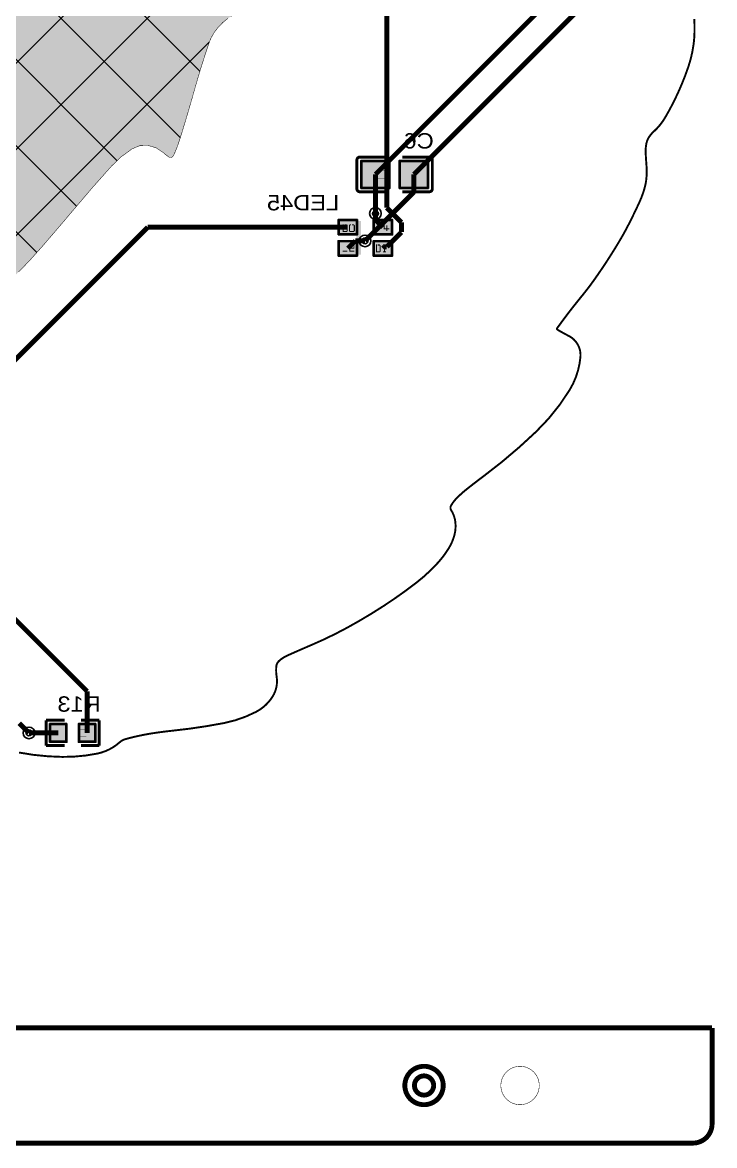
# Model space of a CAD drawing. Header units: millimetres. Extents: x -109 to -2, y -122 to 7.
# Drawn here: x -37.9 to -1.9, y -121.6 to -63.1 of the extents above; entities that cross this region are included whole.
import ezdxf
from ezdxf.enums import TextEntityAlignment as Align

# ---------------------------------------------------------------- set-up
doc = ezdxf.new("R2010")
doc.units = ezdxf.units.MM
doc.header["$MEASUREMENT"] = 0
for name, color, linetype, true_color in [('Board-Outline-Layer', 7, 'Continuous', 0xff00ff), ('Bottom-Layer', 7, 'Continuous', 0x0000ff), ('Bottom-Paste-Mask-Layer', 7, 'Continuous', 0x800000), ('Bottom-Silkscreen-Layer', 7, 'Continuous', 0x66cc33), ('Bottom-Solder-Mask-Layer', 7, 'Continuous', 0xaa00ff), ('Document-Layer', 7, 'Continuous', 0xffffff), ('Hole-Layer', 7, 'Continuous', 0x222222), ('Multi-Layer', 7, 'Continuous', 0xc0c0c0), ('Top-Layer', 7, 'Continuous', 0xff0000), ('Top-Paste-Mask-Layer', 7, 'Continuous', 0x808080), ('Top-Solder-Mask-Layer', 7, 'Continuous', 0x800080)]:
    doc.layers.add(name, color=color, linetype=linetype, true_color=true_color)
doc.styles.get("Standard").update_dxf_attribs({"font": 'arial.ttf'})

msp = doc.modelspace()

# ---------------------------------------------------------------- hatches: boundary and pattern name
at = {"layer": 'Bottom-Layer'}
for points in [[(-18.837, -70.318), (-18.837, -71.668), (-20.247, -71.668), (-20.247, -70.318)], [(-16.837, -70.318), (-16.837, -71.668), (-18.247, -71.668), (-18.247, -70.318)], [(-35.656, -99.644), (-35.656, -100.508), (-36.463, -100.508), (-36.463, -99.644)], [(-34.149, -99.644), (-34.149, -100.508), (-34.956, -100.508), (-34.956, -99.644)]]:
    msp.add_hatch(color=256, dxfattribs=at).paths.add_polyline_path(points)
at = {"layer": 'Bottom-Paste-Mask-Layer'}
for points in [[(-20.247, -70.353), (-20.247, -71.633), (-20.197, -71.683), (-19.047, -71.683), (-18.997, -71.633), (-18.992, -71.223), (-19.442, -71.223), (-19.442, -70.773), (-19.002, -70.773), (-18.997, -70.353), (-19.047, -70.303), (-20.197, -70.303)], [(-20.247, -70.353), (-20.247, -71.633), (-20.197, -71.683), (-19.047, -71.683), (-18.997, -71.633), (-18.992, -71.223), (-19.442, -71.223), (-19.442, -70.773), (-19.002, -70.773), (-18.997, -70.353), (-19.047, -70.303), (-20.197, -70.303)], [(-16.837, -71.633), (-16.837, -70.353), (-16.887, -70.303), (-18.037, -70.303), (-18.087, -70.353), (-18.092, -70.763), (-17.642, -70.763), (-17.642, -71.213), (-18.082, -71.213), (-18.087, -71.633), (-18.037, -71.683), (-16.887, -71.683)], [(-16.837, -71.633), (-16.837, -70.353), (-16.887, -70.303), (-18.037, -70.303), (-18.087, -70.353), (-18.092, -70.763), (-17.642, -70.763), (-17.642, -71.213), (-18.082, -71.213), (-18.087, -71.633), (-18.037, -71.683), (-16.887, -71.683)], [(-36.501, -99.626), (-35.701, -99.626), (-35.651, -99.676), (-35.651, -99.904), (-36.021, -99.904), (-36.021, -100.234), (-35.651, -100.234), (-35.651, -100.476), (-35.701, -100.526), (-36.501, -100.526), (-36.551, -100.476), (-36.551, -99.676)], [(-36.501, -99.626), (-35.701, -99.626), (-35.651, -99.676), (-35.651, -99.904), (-36.021, -99.904), (-36.021, -100.234), (-35.651, -100.234), (-35.651, -100.476), (-35.701, -100.526), (-36.501, -100.526), (-36.551, -100.476), (-36.551, -99.676)], [(-34.111, -100.526), (-34.911, -100.526), (-34.961, -100.476), (-34.961, -100.248), (-34.591, -100.248), (-34.591, -99.918), (-34.961, -99.918), (-34.961, -99.676), (-34.911, -99.626), (-34.111, -99.626), (-34.061, -99.676), (-34.061, -100.476)], [(-34.111, -100.526), (-34.911, -100.526), (-34.961, -100.476), (-34.961, -100.248), (-34.591, -100.248), (-34.591, -99.918), (-34.961, -99.918), (-34.961, -99.676), (-34.911, -99.626), (-34.111, -99.626), (-34.061, -99.676), (-34.061, -100.476)]]:
    msp.add_hatch(color=256, dxfattribs=at).paths.add_polyline_path(points)
at = {"layer": 'Bottom-Solder-Mask-Layer'}
for points in [[(-18.786, -70.267), (-18.786, -71.719), (-20.298, -71.719), (-20.298, -70.267)], [(-16.786, -70.267), (-16.786, -71.719), (-18.298, -71.719), (-18.298, -70.267)], [(-35.605, -99.593), (-35.605, -100.559), (-36.513, -100.559), (-36.513, -99.593)], [(-34.099, -99.593), (-34.099, -100.559), (-35.007, -100.559), (-35.007, -99.593)]]:
    msp.add_hatch(color=256, dxfattribs=at).paths.add_polyline_path(points)
at = {"layer": 'Document-Layer'}
for points in [[(-21.241, -73.595), (-21.241, -73.995), (-21.091, -73.995), (-21.041, -73.995), (-20.991, -73.945), (-20.991, -73.645), (-21.041, -73.595), (-21.141, -73.595), (-21.141, -73.645), (-21.041, -73.645), (-21.041, -73.945), (-21.191, -73.945), (-21.191, -73.595)], [(-21.241, -73.595), (-21.241, -73.995), (-21.091, -73.995), (-21.041, -73.995), (-20.991, -73.945), (-20.991, -73.645), (-21.041, -73.595), (-21.141, -73.595), (-21.141, -73.645), (-21.041, -73.645), (-21.041, -73.945), (-21.191, -73.945), (-21.191, -73.595)], [(-20.866, -73.595), (-20.916, -73.645), (-20.916, -73.945), (-20.916, -73.945), (-20.866, -73.995), (-20.666, -73.995), (-20.616, -73.945), (-20.616, -73.645), (-20.616, -73.645), (-20.666, -73.595), (-20.766, -73.595), (-20.766, -73.645), (-20.666, -73.645), (-20.666, -73.945), (-20.866, -73.945), (-20.866, -73.645), (-20.816, -73.645), (-20.816, -73.595)], [(-20.866, -73.595), (-20.916, -73.645), (-20.916, -73.945), (-20.916, -73.945), (-20.866, -73.995), (-20.666, -73.995), (-20.616, -73.945), (-20.616, -73.645), (-20.616, -73.645), (-20.666, -73.595), (-20.766, -73.595), (-20.766, -73.645), (-20.666, -73.645), (-20.666, -73.945), (-20.866, -73.945), (-20.866, -73.645), (-20.816, -73.645), (-20.816, -73.595)], [(-20.291, -73.415), (-20.291, -75.175), (-20.541, -75.175), (-20.541, -73.415)], [(-20.291, -73.415), (-20.291, -75.175), (-20.541, -75.175), (-20.541, -73.415)], [(-19.411, -73.84), (-19.411, -73.6), (-19.361, -73.6), (-19.361, -73.84)], [(-19.411, -73.84), (-19.411, -73.6), (-19.361, -73.6), (-19.361, -73.84)], [(-19.116, -73.545), (-19.116, -73.845), (-18.966, -73.845), (-18.966, -73.945), (-18.916, -73.945), (-18.916, -73.845), (-18.816, -73.845), (-18.816, -73.795), (-18.916, -73.795), (-18.916, -73.645), (-18.966, -73.645), (-18.966, -73.795), (-19.066, -73.795), (-19.066, -73.545)], [(-19.116, -73.545), (-19.116, -73.845), (-18.966, -73.845), (-18.966, -73.945), (-18.916, -73.945), (-18.916, -73.845), (-18.816, -73.845), (-18.816, -73.795), (-18.916, -73.795), (-18.916, -73.645), (-18.966, -73.645), (-18.966, -73.795), (-19.066, -73.795), (-19.066, -73.545)], [(-19.506, -73.695), (-19.266, -73.695), (-19.266, -73.745), (-19.506, -73.745)], [(-19.506, -73.695), (-19.266, -73.695), (-19.266, -73.745), (-19.506, -73.745)], [(-20.886, -74.675), (-20.646, -74.675), (-20.646, -74.855), (-20.856, -74.855), (-20.856, -74.965), (-20.646, -74.965), (-20.646, -75.015), (-20.886, -75.015), (-20.896, -75.015), (-20.896, -75.005), (-20.896, -74.815), (-20.676, -74.815), (-20.676, -74.715), (-20.896, -74.715), (-20.896, -74.675)], [(-20.886, -74.675), (-20.646, -74.675), (-20.646, -74.855), (-20.856, -74.855), (-20.856, -74.965), (-20.646, -74.965), (-20.646, -75.015), (-20.886, -75.015), (-20.896, -75.015), (-20.896, -75.005), (-20.896, -74.815), (-20.676, -74.815), (-20.676, -74.715), (-20.896, -74.715), (-20.896, -74.675)], [(-19.516, -74.645), (-19.516, -75.045), (-19.366, -75.045), (-19.316, -75.045), (-19.266, -74.995), (-19.266, -74.695), (-19.316, -74.645), (-19.416, -74.645), (-19.416, -74.695), (-19.316, -74.695), (-19.316, -74.995), (-19.466, -74.995), (-19.466, -74.645)], [(-19.516, -74.645), (-19.516, -75.045), (-19.366, -75.045), (-19.316, -75.045), (-19.266, -74.995), (-19.266, -74.695), (-19.316, -74.645), (-19.416, -74.645), (-19.416, -74.695), (-19.316, -74.695), (-19.316, -74.995), (-19.466, -74.995), (-19.466, -74.645)], [(-19.141, -75.045), (-19.141, -74.995), (-19.091, -74.995), (-19.091, -74.695), (-19.141, -74.695), (-19.141, -74.645), (-18.991, -74.645), (-18.991, -74.695), (-19.041, -74.695), (-19.041, -74.995), (-18.991, -74.995), (-18.991, -75.045)], [(-19.141, -75.045), (-19.141, -74.995), (-19.091, -74.995), (-19.091, -74.695), (-19.141, -74.695), (-19.141, -74.645), (-18.991, -74.645), (-18.991, -74.695), (-19.041, -74.695), (-19.041, -74.995), (-18.991, -74.995), (-18.991, -75.045)], [(-21.246, -74.96), (-21.006, -74.96), (-21.006, -75.01), (-21.246, -75.01)], [(-21.246, -74.96), (-21.006, -74.96), (-21.006, -75.01), (-21.246, -75.01)]]:
    msp.add_hatch(color=256, dxfattribs=at).paths.add_polyline_path(points)
at = {"layer": 'Multi-Layer'}
msp.add_hatch(color=256, dxfattribs=at).paths.add_polyline_path([(-50.281, -22.638), (-50.251, -22.751), (-50.222, -22.865), (-50.183, -23.034), (-50.145, -23.204), (-50.103, -23.394), (-50.063, -23.584), (-50.026, -23.767), (-49.99, -23.951), (-49.868, -24.441), (-49.693, -24.916), (-49.446, -25.437), (-49.161, -25.939), (-48.823, -26.447), (-48.45, -26.93), (-48.048, -27.381), (-47.614, -27.802), (-46.784, -28.458), (-45.875, -29.001), (-44.898, -29.423), (-43.875, -29.716), (-42.839, -29.871), (-41.792, -29.888), (-40.789, -29.766), (-39.813, -29.499), (-39.509, -29.386), (-39.209, -29.265), (-38.891, -29.127), (-38.577, -28.981), (-38.291, -28.84), (-38.009, -28.692), (-37.809, -28.576), (-37.617, -28.448), (-37.33, -28.266), (-37.025, -28.116), (-36.797, -28.058), (-36.563, -28.072), (-36.266, -28.163), (-35.987, -28.299), (-35.353, -28.684), (-34.724, -29.078), (-34.357, -29.319), (-33.994, -29.566), (-33.816, -29.707), (-33.655, -29.868), (-33.586, -29.977), (-33.553, -30.103), (-33.564, -30.221), (-33.621, -30.326), (-33.799, -30.658), (-33.833, -31.033), (-33.733, -31.495), (-33.54, -31.926), (-33.128, -32.559), (-32.653, -33.145), (-31.809, -34.058), (-30.942, -34.949), (-30.223, -35.676), (-29.509, -36.409), (-29.169, -36.782), (-28.851, -37.174), (-28.694, -37.409), (-28.569, -37.663), (-28.542, -37.839), (-28.598, -38.008), (-28.653, -38.101), (-28.702, -38.198), (-28.749, -38.302), (-28.79, -38.409), (-28.823, -38.508), (-28.852, -38.608), (-28.866, -38.684), (-28.87, -38.76), (-28.831, -39.111), (-28.714, -39.445), (-28.346, -40.186), (-27.962, -40.918), (-27.506, -41.731), (-27.025, -42.531), (-26.542, -43.278), (-26.032, -44.008), (-24.633, -45.941), (-25.285, -46.592), (-25.471, -46.794), (-25.642, -47.009), (-25.744, -47.179), (-25.81, -47.366), (-25.85, -47.594), (-25.858, -47.825), (-25.835, -48.243), (-25.801, -48.66), (-25.756, -49.013), (-25.689, -49.363), (-25.571, -49.856), (-25.442, -50.345), (-25.288, -50.881), (-25.122, -51.412), (-24.952, -51.913), (-24.768, -52.41), (-24.596, -52.86), (-24.424, -53.31), (-24.279, -53.696), (-24.134, -54.082), (-24.008, -54.422), (-23.881, -54.763), (-23.881, -54.763), (-23.873, -54.793), (-23.87, -54.824), (-23.895, -54.849), (-23.954, -54.847), (-24.013, -54.843), (-24.092, -54.834), (-24.17, -54.82), (-24.264, -54.8), (-24.356, -54.777), (-24.482, -54.758), (-24.608, -54.767), (-24.753, -54.803), (-24.891, -54.857), (-25.05, -54.943), (-25.198, -55.045), (-25.363, -55.18), (-25.518, -55.326), (-25.73, -55.56), (-25.917, -55.815), (-26.028, -56.032), (-26.091, -56.268), (-26.126, -56.613), (-26.129, -56.959), (-26.09, -57.88), (-26.044, -58.8), (-26.044, -58.8), (-26.012, -59.351), (-25.975, -59.903), (-25.936, -60.402), (-25.89, -60.901), (-25.848, -61.318), (-25.802, -61.734), (-25.775, -61.882), (-25.731, -62.024), (-25.699, -62.127), (-25.681, -62.232), (-25.69, -62.302), (-25.727, -62.361), (-25.793, -62.41), (-25.871, -62.434), (-26.013, -62.45), (-26.156, -62.456), (-26.42, -62.484), (-26.674, -62.562), (-26.957, -62.698), (-27.222, -62.867), (-27.481, -63.076), (-27.715, -63.313), (-27.911, -63.565), (-28.073, -63.839), (-28.147, -63.997), (-28.21, -64.16), (-28.329, -64.514), (-28.446, -64.869), (-28.581, -65.293), (-28.711, -65.718), (-28.845, -66.172), (-28.975, -66.627), (-29.106, -67.088), (-29.239, -67.548), (-29.37, -67.992), (-29.503, -68.435), (-29.503, -68.435), (-29.618, -68.812), (-29.736, -69.188), (-29.736, -69.188), (-29.802, -69.387), (-29.874, -69.585), (-29.956, -69.79), (-30.044, -69.993), (-30.092, -70.061), (-30.162, -70.105), (-30.236, -70.114), (-30.306, -70.086), (-30.448, -69.976), (-30.584, -69.859), (-30.959, -69.61), (-31.39, -69.483), (-31.816, -69.499), (-32.211, -69.66), (-32.78, -70.076), (-33.288, -70.565), (-33.288, -70.565), (-34.257, -71.657), (-35.205, -72.768), (-35.205, -72.768), (-36.058, -73.777), (-36.92, -74.777), (-36.92, -74.777), (-37.512, -75.438), (-38.125, -76.08), (-38.521, -76.467), (-38.933, -76.839), (-39.054, -76.856), (-39.121, -76.753), (-39.131, -76.681), (-39.16, -76.615), (-39.225, -76.521), (-39.296, -76.433), (-39.39, -76.334), (-39.49, -76.242), (-39.602, -76.152), (-39.719, -76.07), (-40.028, -75.914), (-40.363, -75.832), (-40.713, -75.824), (-41.056, -75.892), (-41.494, -76.064), (-41.904, -76.293), (-42.493, -76.696), (-43.065, -77.123), (-44.377, -78.047), (-45.772, -78.84), (-47.28, -79.522), (-48.842, -80.069), (-50.472, -80.484), (-52.132, -80.757), (-53.812, -80.886), (-55.496, -80.87), (-56.73, -80.774), (-57.959, -80.617), (-57.959, -80.617), (-59.089, -80.408), (-60.204, -80.13), (-61.34, -79.772), (-62.453, -79.348), (-63.705, -78.799), (-64.935, -78.201), (-65.513, -77.911), (-66.095, -77.627), (-66.619, -77.38), (-67.148, -77.142), (-67.591, -76.949), (-68.037, -76.761), (-68.185, -76.716), (-68.339, -76.701), (-68.451, -76.709), (-68.56, -76.735), (-68.706, -76.785), (-68.849, -76.844), (-69.003, -76.919), (-69.152, -77.002), (-69.291, -77.092), (-69.424, -77.189), (-70.045, -77.678), (-70.895, -76.783), (-71.598, -76.086), (-72.34, -75.432), (-72.926, -75.014), (-73.566, -74.688), (-74.068, -74.544), (-74.59, -74.521), (-75.041, -74.631), (-75.433, -74.882), (-75.58, -75.008), (-75.733, -75.125), (-75.816, -75.163), (-75.908, -75.163), (-76, -75.128), (-76.076, -75.065), (-76.229, -74.882), (-76.376, -74.694), (-76.516, -74.502), (-76.649, -74.304), (-76.936, -73.858), (-77.22, -73.412), (-77.22, -73.412), (-77.555, -72.879), (-77.888, -72.344), (-77.888, -72.344), (-78.241, -71.771), (-78.592, -71.197), (-78.592, -71.197), (-79.264, -70.109), (-79.954, -69.034), (-80.371, -68.45), (-80.834, -67.904), (-81.163, -67.602), (-81.538, -67.361), (-81.872, -67.251), (-82.223, -67.258), (-82.403, -67.28), (-82.585, -67.277), (-82.702, -67.242), (-82.794, -67.163), (-82.882, -67.022), (-82.939, -66.865), (-83.03, -66.484), (-83.113, -66.102), (-83.18, -65.747), (-83.235, -65.39), (-83.235, -65.39), (-83.318, -64.773), (-83.396, -64.155), (-83.481, -63.439), (-83.561, -62.722), (-83.637, -61.994), (-83.708, -61.265), (-83.708, -61.265), (-83.833, -60.055), (-83.982, -58.847), (-84.105, -58.207), (-84.298, -57.584), (-84.483, -57.234), (-84.751, -56.941), (-85.059, -56.763), (-85.409, -56.701), (-85.566, -56.681), (-85.712, -56.624), (-85.795, -56.542), (-85.821, -56.428), (-85.796, -56.192), (-85.749, -55.958), (-85.749, -55.958), (-85.497, -54.947), (-85.242, -53.937), (-85.242, -53.937), (-85.112, -53.407), (-84.99, -52.875), (-84.867, -52.305), (-84.751, -51.734), (-84.751, -51.734), (-84.651, -51.207), (-84.557, -50.68), (-84.499, -50.3), (-84.453, -49.918), (-84.412, -49.588), (-84.36, -49.26), (-84.302, -48.981), (-84.228, -48.707), (-84.156, -48.493), (-84.07, -48.285), (-83.995, -48.161), (-83.894, -48.057), (-83.894, -48.057), (-83.791, -47.974), (-83.689, -47.891), (-83.689, -47.891), (-83.538, -47.768), (-83.386, -47.645), (-83.386, -47.645), (-83.218, -47.508), (-83.049, -47.371), (-83.049, -47.371), (-82.887, -47.238), (-82.725, -47.106), (-82.725, -47.106), (-82.54, -46.94), (-82.372, -46.758), (-82.149, -46.484), (-81.936, -46.203), (-81.711, -45.884), (-81.497, -45.559), (-81.303, -45.24), (-81.122, -44.915), (-80.771, -44.167), (-80.497, -43.387), (-80.301, -42.574), (-80.186, -41.746), (-80.154, -40.925), (-80.203, -40.105), (-80.335, -39.33), (-80.554, -38.576), (-80.996, -37.326), (-79.317, -35.742), (-78.272, -34.692), (-77.294, -33.579), (-76.71, -32.728), (-76.284, -31.788), (-76.188, -31.355), (-76.196, -30.91), (-76.307, -30.48), (-76.512, -30.118), (-76.811, -29.827), (-77.179, -29.631), (-77.236, -29.59), (-77.263, -29.526), (-77.261, -29.436), (-77.235, -29.351), (-77.161, -29.215), (-77.072, -29.09), (-76.919, -28.908), (-76.76, -28.732), (-76.593, -28.561), (-76.418, -28.398), (-76.287, -28.293), (-76.144, -28.205), (-76.041, -28.162), (-75.93, -28.141), (-75.845, -28.153), (-75.772, -28.199), (-75.527, -28.374), (-75.238, -28.458), (-74.937, -28.443), (-74.196, -28.235), (-73.483, -27.944), (-72.53, -27.439), (-71.623, -26.855), (-70.527, -26.046), (-69.468, -25.192), (-69.468, -25.192), (-69.068, -24.857), (-68.666, -24.524), (-68.666, -24.524), (-68.32, -24.242), (-67.972, -23.962), (-67.972, -23.962), (-67.667, -23.721), (-67.362, -23.48), (-67.362, -23.48), (-67.323, -23.458), (-67.278, -23.451), (-67.247, -23.459), (-67.226, -23.483), (-67.195, -23.547), (-67.168, -23.614), (-67.139, -23.703), (-67.115, -23.794), (-67.093, -23.9), (-67.075, -24.007), (-66.915, -24.43), (-66.588, -24.744), (-66.078, -24.975), (-65.528, -25.077), (-64.746, -25.067), (-63.976, -24.939), (-63.036, -24.668), (-62.121, -24.323), (-61.709, -24.153), (-61.295, -23.989), (-61.114, -23.932), (-60.927, -23.9), (-60.81, -23.909), (-60.704, -23.958), (-60.603, -24.048), (-60.527, -24.16), (-60.382, -24.398), (-60.208, -24.615), (-60.018, -24.794), (-59.804, -24.942), (-59.563, -25.057), (-59.309, -25.135), (-59.018, -25.184), (-58.724, -25.201), (-58.206, -25.169), (-57.696, -25.075), (-56.946, -24.873), (-56.203, -24.643), (-55.344, -24.341), (-54.497, -24.008), (-54.497, -24.008), (-53.615, -23.627), (-52.746, -23.219), (-52.746, -23.219), (-51.951, -22.834), (-51.156, -22.452), (-50.926, -22.357), (-50.687, -22.287), (-50.558, -22.29), (-50.447, -22.356), (-50.346, -22.486)])
h = msp.add_hatch(dxfattribs=at)
h.set_pattern_fill('ANSI37', color=256, style=0)
h.set_pattern_definition([(45, (0, 0), (-2.24506, 2.24506), []), (135, (0, 0), (-2.24506, -2.24506), [])])
h.paths.add_polyline_path([(-50.281, -22.638), (-50.251, -22.751), (-50.222, -22.865), (-50.183, -23.034), (-50.145, -23.204), (-50.103, -23.394), (-50.063, -23.584), (-50.026, -23.767), (-49.99, -23.951), (-49.868, -24.441), (-49.693, -24.916), (-49.446, -25.437), (-49.161, -25.939), (-48.823, -26.447), (-48.45, -26.93), (-48.048, -27.381), (-47.614, -27.802), (-46.784, -28.458), (-45.875, -29.001), (-44.898, -29.423), (-43.875, -29.716), (-42.839, -29.871), (-41.792, -29.888), (-40.789, -29.766), (-39.813, -29.499), (-39.509, -29.386), (-39.209, -29.265), (-38.891, -29.127), (-38.577, -28.981), (-38.291, -28.84), (-38.009, -28.692), (-37.809, -28.576), (-37.617, -28.448), (-37.33, -28.266), (-37.025, -28.116), (-36.797, -28.058), (-36.563, -28.072), (-36.266, -28.163), (-35.987, -28.299), (-35.353, -28.684), (-34.724, -29.078), (-34.357, -29.319), (-33.994, -29.566), (-33.816, -29.707), (-33.655, -29.868), (-33.586, -29.977), (-33.553, -30.103), (-33.564, -30.221), (-33.621, -30.326), (-33.799, -30.658), (-33.833, -31.033), (-33.733, -31.495), (-33.54, -31.926), (-33.128, -32.559), (-32.653, -33.145), (-31.809, -34.058), (-30.942, -34.949), (-30.223, -35.676), (-29.509, -36.409), (-29.169, -36.782), (-28.851, -37.174), (-28.694, -37.409), (-28.569, -37.663), (-28.542, -37.839), (-28.598, -38.008), (-28.653, -38.101), (-28.702, -38.198), (-28.749, -38.302), (-28.79, -38.409), (-28.823, -38.508), (-28.852, -38.608), (-28.866, -38.684), (-28.87, -38.76), (-28.831, -39.111), (-28.714, -39.445), (-28.346, -40.186), (-27.962, -40.918), (-27.506, -41.731), (-27.025, -42.531), (-26.542, -43.278), (-26.032, -44.008), (-24.633, -45.941), (-25.285, -46.592), (-25.471, -46.794), (-25.642, -47.009), (-25.744, -47.179), (-25.81, -47.366), (-25.85, -47.594), (-25.858, -47.825), (-25.835, -48.243), (-25.801, -48.66), (-25.756, -49.013), (-25.689, -49.363), (-25.571, -49.856), (-25.442, -50.345), (-25.288, -50.881), (-25.122, -51.412), (-24.952, -51.913), (-24.768, -52.41), (-24.596, -52.86), (-24.424, -53.31), (-24.279, -53.696), (-24.134, -54.082), (-24.008, -54.422), (-23.881, -54.763), (-23.881, -54.763), (-23.873, -54.793), (-23.87, -54.824), (-23.895, -54.849), (-23.954, -54.847), (-24.013, -54.843), (-24.092, -54.834), (-24.17, -54.82), (-24.264, -54.8), (-24.356, -54.777), (-24.482, -54.758), (-24.608, -54.767), (-24.753, -54.803), (-24.891, -54.857), (-25.05, -54.943), (-25.198, -55.045), (-25.363, -55.18), (-25.518, -55.326), (-25.73, -55.56), (-25.917, -55.815), (-26.028, -56.032), (-26.091, -56.268), (-26.126, -56.613), (-26.129, -56.959), (-26.09, -57.88), (-26.044, -58.8), (-26.044, -58.8), (-26.012, -59.351), (-25.975, -59.903), (-25.936, -60.402), (-25.89, -60.901), (-25.848, -61.318), (-25.802, -61.734), (-25.775, -61.882), (-25.731, -62.024), (-25.699, -62.127), (-25.681, -62.232), (-25.69, -62.302), (-25.727, -62.361), (-25.793, -62.41), (-25.871, -62.434), (-26.013, -62.45), (-26.156, -62.456), (-26.42, -62.484), (-26.674, -62.562), (-26.957, -62.698), (-27.222, -62.867), (-27.481, -63.076), (-27.715, -63.313), (-27.911, -63.565), (-28.073, -63.839), (-28.147, -63.997), (-28.21, -64.16), (-28.329, -64.514), (-28.446, -64.869), (-28.581, -65.293), (-28.711, -65.718), (-28.845, -66.172), (-28.975, -66.627), (-29.106, -67.088), (-29.239, -67.548), (-29.37, -67.992), (-29.503, -68.435), (-29.503, -68.435), (-29.618, -68.812), (-29.736, -69.188), (-29.736, -69.188), (-29.802, -69.387), (-29.874, -69.585), (-29.956, -69.79), (-30.044, -69.993), (-30.092, -70.061), (-30.162, -70.105), (-30.236, -70.114), (-30.306, -70.086), (-30.448, -69.976), (-30.584, -69.859), (-30.959, -69.61), (-31.39, -69.483), (-31.816, -69.499), (-32.211, -69.66), (-32.78, -70.076), (-33.288, -70.565), (-33.288, -70.565), (-34.257, -71.657), (-35.205, -72.768), (-35.205, -72.768), (-36.058, -73.777), (-36.92, -74.777), (-36.92, -74.777), (-37.512, -75.438), (-38.125, -76.08), (-38.521, -76.467), (-38.933, -76.839), (-39.054, -76.856), (-39.121, -76.753), (-39.131, -76.681), (-39.16, -76.615), (-39.225, -76.521), (-39.296, -76.433), (-39.39, -76.334), (-39.49, -76.242), (-39.602, -76.152), (-39.719, -76.07), (-40.028, -75.914), (-40.363, -75.832), (-40.713, -75.824), (-41.056, -75.892), (-41.494, -76.064), (-41.904, -76.293), (-42.493, -76.696), (-43.065, -77.123), (-44.377, -78.047), (-45.772, -78.84), (-47.28, -79.522), (-48.842, -80.069), (-50.472, -80.484), (-52.132, -80.757), (-53.812, -80.886), (-55.496, -80.87), (-56.73, -80.774), (-57.959, -80.617), (-57.959, -80.617), (-59.089, -80.408), (-60.204, -80.13), (-61.34, -79.772), (-62.453, -79.348), (-63.705, -78.799), (-64.935, -78.201), (-65.513, -77.911), (-66.095, -77.627), (-66.619, -77.38), (-67.148, -77.142), (-67.591, -76.949), (-68.037, -76.761), (-68.185, -76.716), (-68.339, -76.701), (-68.451, -76.709), (-68.56, -76.735), (-68.706, -76.785), (-68.849, -76.844), (-69.003, -76.919), (-69.152, -77.002), (-69.291, -77.092), (-69.424, -77.189), (-70.045, -77.678), (-70.895, -76.783), (-71.598, -76.086), (-72.34, -75.432), (-72.926, -75.014), (-73.566, -74.688), (-74.068, -74.544), (-74.59, -74.521), (-75.041, -74.631), (-75.433, -74.882), (-75.58, -75.008), (-75.733, -75.125), (-75.816, -75.163), (-75.908, -75.163), (-76, -75.128), (-76.076, -75.065), (-76.229, -74.882), (-76.376, -74.694), (-76.516, -74.502), (-76.649, -74.304), (-76.936, -73.858), (-77.22, -73.412), (-77.22, -73.412), (-77.555, -72.879), (-77.888, -72.344), (-77.888, -72.344), (-78.241, -71.771), (-78.592, -71.197), (-78.592, -71.197), (-79.264, -70.109), (-79.954, -69.034), (-80.371, -68.45), (-80.834, -67.904), (-81.163, -67.602), (-81.538, -67.361), (-81.872, -67.251), (-82.223, -67.258), (-82.403, -67.28), (-82.585, -67.277), (-82.702, -67.242), (-82.794, -67.163), (-82.882, -67.022), (-82.939, -66.865), (-83.03, -66.484), (-83.113, -66.102), (-83.18, -65.747), (-83.235, -65.39), (-83.235, -65.39), (-83.318, -64.773), (-83.396, -64.155), (-83.481, -63.439), (-83.561, -62.722), (-83.637, -61.994), (-83.708, -61.265), (-83.708, -61.265), (-83.833, -60.055), (-83.982, -58.847), (-84.105, -58.207), (-84.298, -57.584), (-84.483, -57.234), (-84.751, -56.941), (-85.059, -56.763), (-85.409, -56.701), (-85.566, -56.681), (-85.712, -56.624), (-85.795, -56.542), (-85.821, -56.428), (-85.796, -56.192), (-85.749, -55.958), (-85.749, -55.958), (-85.497, -54.947), (-85.242, -53.937), (-85.242, -53.937), (-85.112, -53.407), (-84.99, -52.875), (-84.867, -52.305), (-84.751, -51.734), (-84.751, -51.734), (-84.651, -51.207), (-84.557, -50.68), (-84.499, -50.3), (-84.453, -49.918), (-84.412, -49.588), (-84.36, -49.26), (-84.302, -48.981), (-84.228, -48.707), (-84.156, -48.493), (-84.07, -48.285), (-83.995, -48.161), (-83.894, -48.057), (-83.894, -48.057), (-83.791, -47.974), (-83.689, -47.891), (-83.689, -47.891), (-83.538, -47.768), (-83.386, -47.645), (-83.386, -47.645), (-83.218, -47.508), (-83.049, -47.371), (-83.049, -47.371), (-82.887, -47.238), (-82.725, -47.106), (-82.725, -47.106), (-82.54, -46.94), (-82.372, -46.758), (-82.149, -46.484), (-81.936, -46.203), (-81.711, -45.884), (-81.497, -45.559), (-81.303, -45.24), (-81.122, -44.915), (-80.771, -44.167), (-80.497, -43.387), (-80.301, -42.574), (-80.186, -41.746), (-80.154, -40.925), (-80.203, -40.105), (-80.335, -39.33), (-80.554, -38.576), (-80.996, -37.326), (-79.317, -35.742), (-78.272, -34.692), (-77.294, -33.579), (-76.71, -32.728), (-76.284, -31.788), (-76.188, -31.355), (-76.196, -30.91), (-76.307, -30.48), (-76.512, -30.118), (-76.811, -29.827), (-77.179, -29.631), (-77.236, -29.59), (-77.263, -29.526), (-77.261, -29.436), (-77.235, -29.351), (-77.161, -29.215), (-77.072, -29.09), (-76.919, -28.908), (-76.76, -28.732), (-76.593, -28.561), (-76.418, -28.398), (-76.287, -28.293), (-76.144, -28.205), (-76.041, -28.162), (-75.93, -28.141), (-75.845, -28.153), (-75.772, -28.199), (-75.527, -28.374), (-75.238, -28.458), (-74.937, -28.443), (-74.196, -28.235), (-73.483, -27.944), (-72.53, -27.439), (-71.623, -26.855), (-70.527, -26.046), (-69.468, -25.192), (-69.468, -25.192), (-69.068, -24.857), (-68.666, -24.524), (-68.666, -24.524), (-68.32, -24.242), (-67.972, -23.962), (-67.972, -23.962), (-67.667, -23.721), (-67.362, -23.48), (-67.362, -23.48), (-67.323, -23.458), (-67.278, -23.451), (-67.247, -23.459), (-67.226, -23.483), (-67.195, -23.547), (-67.168, -23.614), (-67.139, -23.703), (-67.115, -23.794), (-67.093, -23.9), (-67.075, -24.007), (-66.915, -24.43), (-66.588, -24.744), (-66.078, -24.975), (-65.528, -25.077), (-64.746, -25.067), (-63.976, -24.939), (-63.036, -24.668), (-62.121, -24.323), (-61.709, -24.153), (-61.295, -23.989), (-61.114, -23.932), (-60.927, -23.9), (-60.81, -23.909), (-60.704, -23.958), (-60.603, -24.048), (-60.527, -24.16), (-60.382, -24.398), (-60.208, -24.615), (-60.018, -24.794), (-59.804, -24.942), (-59.563, -25.057), (-59.309, -25.135), (-59.018, -25.184), (-58.724, -25.201), (-58.206, -25.169), (-57.696, -25.075), (-56.946, -24.873), (-56.203, -24.643), (-55.344, -24.341), (-54.497, -24.008), (-54.497, -24.008), (-53.615, -23.627), (-52.746, -23.219), (-52.746, -23.219), (-51.951, -22.834), (-51.156, -22.452), (-50.926, -22.357), (-50.687, -22.287), (-50.558, -22.29), (-50.447, -22.356), (-50.346, -22.486)])
at = {"layer": 'Top-Layer'}
for points in [[(-21.431, -74.095), (-21.431, -73.395), (-20.531, -73.395), (-20.531, -74.095)], [(-19.601, -74.095), (-19.601, -73.395), (-18.701, -73.395), (-18.701, -74.095)], [(-21.431, -75.195), (-21.431, -74.495), (-20.531, -74.495), (-20.531, -75.195)], [(-19.601, -75.195), (-19.601, -74.495), (-18.701, -74.495), (-18.701, -75.195)]]:
    msp.add_hatch(color=256, dxfattribs=at).paths.add_polyline_path(points)
at = {"layer": 'Top-Paste-Mask-Layer'}
for points in [[(-21.431, -74.095), (-21.431, -73.395), (-20.531, -73.395), (-20.531, -74.095)], [(-19.601, -74.095), (-19.601, -73.395), (-18.701, -73.395), (-18.701, -74.095)], [(-21.431, -75.195), (-21.431, -74.495), (-20.531, -74.495), (-20.531, -75.195)], [(-19.601, -75.195), (-19.601, -74.495), (-18.701, -74.495), (-18.701, -75.195)]]:
    msp.add_hatch(color=256, dxfattribs=at).paths.add_polyline_path(points)
at = {"layer": 'Top-Solder-Mask-Layer'}
for points in [[(-21.482, -74.146), (-21.482, -73.344), (-20.48, -73.344), (-20.48, -74.146)], [(-19.652, -74.146), (-19.652, -73.344), (-18.65, -73.344), (-18.65, -74.146)], [(-21.482, -75.246), (-21.482, -74.444), (-20.48, -74.444), (-20.48, -75.246)], [(-19.652, -75.246), (-19.652, -74.444), (-18.65, -74.444), (-18.65, -75.246)]]:
    msp.add_hatch(color=256, dxfattribs=at).paths.add_polyline_path(points)

# ---------------------------------------------------------------- linework, layer by layer
at = {"const_width": 0.254}
msp.add_lwpolyline([(-17.51, -118.437, 1), (-16.51, -118.437), (-16.51, -118.437, 1), (-17.51, -118.437)], format="xyb", dxfattribs=at)
msp.add_lwpolyline([(-17.51, -118.437, 1), (-16.51, -118.437), (-16.51, -118.437, 1), (-17.51, -118.437)], format="xyb", dxfattribs=at)
msp.add_lwpolyline([(-17.51, -118.437, 1), (-16.51, -118.437), (-16.51, -118.437, 1), (-17.51, -118.437)], format="xyb", dxfattribs=at)
msp.add_lwpolyline([(-17.51, -118.437, 1), (-16.51, -118.437), (-16.51, -118.437, 1), (-17.51, -118.437)], format="xyb", dxfattribs=at)
msp.add_lwpolyline([(-17.51, -118.437, 1), (-16.51, -118.437), (-16.51, -118.437, 1), (-17.51, -118.437)], format="xyb", dxfattribs=at)
msp.add_lwpolyline([(-17.51, -118.437, 1), (-16.51, -118.437), (-16.51, -118.437, 1), (-17.51, -118.437)], format="xyb", dxfattribs=at)
msp.add_lwpolyline([(-17.51, -118.437, 1), (-16.51, -118.437), (-16.51, -118.437, 1), (-17.51, -118.437)], format="xyb", dxfattribs=at)
msp.add_lwpolyline([(-17.51, -118.437, 1), (-16.51, -118.437), (-16.51, -118.437, 1), (-17.51, -118.437)], format="xyb", dxfattribs=at)
at = {"layer": 'Board-Outline-Layer'}
for points, const_width in [([(-38.098, -101.099, 0.044), (-35.844, -101.326, 0.053), (-34.03, -101.154, 0.134), (-32.854, -100.56, -0.115), (-32.572, -100.404, -0.015), (-31.904, -100.237, -0.016), (-31.064, -100.083, -0.011), (-30.104, -99.961, 0.022), (-27.433, -99.565), (-27.433, -99.565, 0.072), (-25.761, -98.982, 0.134), (-24.894, -98.181, 0.181), (-24.686, -97.144, -0.061), (-24.706, -96.63, -0.19), (-24.555, -96.324, -0.079), (-24.145, -96.055, -0.005), (-22.875, -95.499, 0.024), (-21.026, -94.605), (-21.026, -94.605, 0.019), (-19.12, -93.468, 0.02), (-17.431, -92.271, 0.045), (-16.285, -91.212, 0.046), (-15.725, -90.465, 0.077), (-15.421, -89.745, 0.094), (-15.382, -89.077, 0.109), (-15.598, -88.478, -0.277), (-15.604, -88.238, -0.061), (-15.347, -87.892, -0.034), (-14.825, -87.414, -0.008), (-13.907, -86.706), (-13.907, -86.706, 0.031), (-11.174, -84.39, 0.065), (-9.426, -82.212, 0.116), (-8.866, -80.494, 0.303), (-9.464, -79.409, -0.004), (-9.674, -79.299, -0.005), (-9.863, -79.194, -0.003), (-10.02, -79.105, -0.043), (-10.076, -79.065, -0.394), (-10.084, -79.006, -0.002), (-9.723, -78.515, -0.007), (-9.29, -77.947, -0.004), (-8.761, -77.287, 0.017), (-8.152, -76.487, 0.01), (-7.475, -75.491, 0.01), (-6.836, -74.466), (-6.836, -74.466, 0.017), (-6.345, -73.576), (-6.345, -73.576, 0.01), (-5.798, -72.447, 0.038), (-5.53, -71.723, 0.055), (-5.424, -71.105, 0.038), (-5.436, -70.394, -0.019), (-5.47, -69.77, -0.062), (-5.426, -69.359, -0.086), (-5.295, -69.049, -0.066), (-5.056, -68.768, 0.077), (-4.45, -68.024, 0.025), (-3.793, -66.761, 0.026), (-3.246, -65.385, 0.049), (-2.975, -64.228, 0.028), (-2.928, -63.618, 0.017), (-2.937, -62.899, 0.017)], 0.1), ([(-3.01, -121.437, 0.414), (-2.01, -120.437)], 0.254)]:
    msp.add_lwpolyline(points, format="xyb", dxfattribs=dict(at, const_width=const_width))
at = {"layer": 'Board-Outline-Layer', "const_width": 0.254}
for points in [[(-2.01, -115.437), (-51.952, -115.437)], [(-2.01, -115.437), (-2.01, -120.437)], [(-3.01, -121.437), (-55.372, -121.437)]]:
    msp.add_lwpolyline(points, dxfattribs=at)
at = {"layer": 'Bottom-Layer', "const_width": 0.254}
for points in [[(-9.21, -60.661), (-19.542, -70.993)], [(-8.128, -61.579), (-17.542, -70.993)], [(-19.542, -70.993), (-19.542, -73.025)], [(-17.542, -70.993), (-17.542, -71.914)], [(-17.542, -71.914), (-20.082, -74.454)], [(-34.553, -97.909), (-51.054, -81.407)], [(-34.553, -100.076), (-34.553, -97.909)], [(-36.059, -100.076), (-37.583, -100.076)]]:
    msp.add_lwpolyline(points, dxfattribs=at)
at = {"layer": 'Bottom-Layer'}
for points in [[(-18.837, -70.318), (-18.837, -71.668), (-20.247, -71.668), (-20.247, -70.318)], [(-16.837, -70.318), (-16.837, -71.668), (-18.247, -71.668), (-18.247, -70.318)], [(-35.656, -99.644), (-35.656, -100.508), (-36.463, -100.508), (-36.463, -99.644)], [(-34.149, -99.644), (-34.149, -100.508), (-34.956, -100.508), (-34.956, -99.644)]]:
    msp.add_lwpolyline(points, close=True, dxfattribs=at)
at = {"layer": 'Bottom-Layer', "const_width": 0.254}
msp.add_lwpolyline([(-17.51, -118.437, 1), (-16.51, -118.437), (-16.51, -118.437, 1), (-17.51, -118.437)], format="xyb", dxfattribs=at)
at = {"layer": 'Bottom-Paste-Mask-Layer', "const_width": 0.00508}
for points in [[(-20.247, -70.353), (-20.247, -71.633), (-20.197, -71.683), (-19.047, -71.683), (-18.997, -71.633), (-18.992, -71.223), (-19.442, -71.223), (-19.442, -70.773), (-19.002, -70.773), (-18.997, -70.353), (-19.047, -70.303), (-20.197, -70.303)], [(-20.247, -70.353), (-20.247, -71.633), (-20.197, -71.683), (-19.047, -71.683), (-18.997, -71.633), (-18.992, -71.223), (-19.442, -71.223), (-19.442, -70.773), (-19.002, -70.773), (-18.997, -70.353), (-19.047, -70.303), (-20.197, -70.303)], [(-16.837, -71.633), (-16.837, -70.353), (-16.887, -70.303), (-18.037, -70.303), (-18.087, -70.353), (-18.092, -70.763), (-17.642, -70.763), (-17.642, -71.213), (-18.082, -71.213), (-18.087, -71.633), (-18.037, -71.683), (-16.887, -71.683)], [(-16.837, -71.633), (-16.837, -70.353), (-16.887, -70.303), (-18.037, -70.303), (-18.087, -70.353), (-18.092, -70.763), (-17.642, -70.763), (-17.642, -71.213), (-18.082, -71.213), (-18.087, -71.633), (-18.037, -71.683), (-16.887, -71.683)], [(-36.501, -99.626), (-35.701, -99.626), (-35.651, -99.676), (-35.651, -99.904), (-36.021, -99.904), (-36.021, -100.234), (-35.651, -100.234), (-35.651, -100.476), (-35.701, -100.526), (-36.501, -100.526), (-36.551, -100.476), (-36.551, -99.676)], [(-36.501, -99.626), (-35.701, -99.626), (-35.651, -99.676), (-35.651, -99.904), (-36.021, -99.904), (-36.021, -100.234), (-35.651, -100.234), (-35.651, -100.476), (-35.701, -100.526), (-36.501, -100.526), (-36.551, -100.476), (-36.551, -99.676)], [(-34.111, -100.526), (-34.911, -100.526), (-34.961, -100.476), (-34.961, -100.248), (-34.591, -100.248), (-34.591, -99.918), (-34.961, -99.918), (-34.961, -99.676), (-34.911, -99.626), (-34.111, -99.626), (-34.061, -99.676), (-34.061, -100.476)], [(-34.111, -100.526), (-34.911, -100.526), (-34.961, -100.476), (-34.961, -100.248), (-34.591, -100.248), (-34.591, -99.918), (-34.961, -99.918), (-34.961, -99.676), (-34.911, -99.626), (-34.111, -99.626), (-34.061, -99.676), (-34.061, -100.476)]]:
    msp.add_lwpolyline(points, close=True, dxfattribs=at)
at = {"layer": 'Bottom-Paste-Mask-Layer', "const_width": 0.254}
msp.add_lwpolyline([(-17.51, -118.437, 1), (-16.51, -118.437), (-16.51, -118.437, 1), (-17.51, -118.437)], format="xyb", dxfattribs=at)
at = {"layer": 'Bottom-Silkscreen-Layer', "const_width": 0.152}
for points in [[(-20.506, -70.242, -0.414), (-20.353, -70.09)], [(-20.506, -70.242, -0.414), (-20.353, -70.09)], [(-16.578, -70.242, 0.414), (-16.731, -70.09)], [(-16.578, -70.242, 0.414), (-16.731, -70.09)], [(-20.353, -71.897, -0.414), (-20.506, -71.744)], [(-20.353, -71.897, -0.414), (-20.506, -71.744)], [(-16.731, -71.897, 0.414), (-16.578, -71.744)], [(-16.731, -71.897, 0.414), (-16.578, -71.744)]]:
    msp.add_lwpolyline(points, format="xyb", dxfattribs=at)
for points in [[(-20.506, -71.744), (-20.506, -70.242)], [(-20.506, -71.744), (-20.506, -70.242)], [(-20.353, -70.09), (-18.943, -70.09)], [(-20.353, -70.09), (-18.943, -70.09)], [(-16.731, -70.09), (-18.141, -70.09)], [(-16.731, -70.09), (-18.141, -70.09)], [(-16.578, -71.744), (-16.578, -70.242)], [(-16.578, -71.744), (-16.578, -70.242)], [(-18.943, -71.897), (-20.353, -71.897)], [(-18.943, -71.897), (-20.353, -71.897)], [(-18.141, -71.897), (-16.731, -71.897)], [(-18.141, -71.897), (-16.731, -71.897)], [(-36.691, -100.737), (-36.691, -99.416)], [(-36.691, -99.416), (-35.732, -99.416)], [(-36.691, -100.737), (-36.691, -99.416)], [(-36.691, -99.416), (-35.732, -99.416)], [(-33.921, -99.416), (-34.88, -99.416)], [(-33.921, -99.416), (-34.88, -99.416)], [(-33.921, -100.737), (-33.921, -99.416)], [(-33.921, -100.737), (-33.921, -99.416)], [(-35.732, -100.737), (-36.691, -100.737)], [(-35.732, -100.737), (-36.691, -100.737)], [(-34.88, -100.737), (-33.921, -100.737)], [(-34.88, -100.737), (-33.921, -100.737)]]:
    msp.add_lwpolyline(points, dxfattribs=at)
at = {"layer": 'Bottom-Solder-Mask-Layer'}
for points in [[(-18.786, -70.267), (-18.786, -71.719), (-20.298, -71.719), (-20.298, -70.267)], [(-16.786, -70.267), (-16.786, -71.719), (-18.298, -71.719), (-18.298, -70.267)], [(-35.605, -99.593), (-35.605, -100.559), (-36.513, -100.559), (-36.513, -99.593)], [(-34.099, -99.593), (-34.099, -100.559), (-35.007, -100.559), (-35.007, -99.593)]]:
    msp.add_lwpolyline(points, close=True, dxfattribs=at)
at = {"layer": 'Bottom-Solder-Mask-Layer', "const_width": 0.254}
msp.add_lwpolyline([(-18.01, -118.437, 1), (-16.01, -118.437), (-16.01, -118.437, 1), (-18.01, -118.437)], format="xyb", dxfattribs=at)
at = {"layer": 'Document-Layer', "const_width": 0.00508}
for points in [[(-21.241, -73.595), (-21.241, -73.995), (-21.091, -73.995), (-21.041, -73.995), (-20.991, -73.945), (-20.991, -73.645), (-21.041, -73.595), (-21.141, -73.595), (-21.141, -73.645), (-21.041, -73.645), (-21.041, -73.945), (-21.191, -73.945), (-21.191, -73.595)], [(-21.241, -73.595), (-21.241, -73.995), (-21.091, -73.995), (-21.041, -73.995), (-20.991, -73.945), (-20.991, -73.645), (-21.041, -73.595), (-21.141, -73.595), (-21.141, -73.645), (-21.041, -73.645), (-21.041, -73.945), (-21.191, -73.945), (-21.191, -73.595)], [(-20.866, -73.595), (-20.916, -73.645), (-20.916, -73.945), (-20.916, -73.945), (-20.866, -73.995), (-20.666, -73.995), (-20.616, -73.945), (-20.616, -73.645), (-20.616, -73.645), (-20.666, -73.595), (-20.766, -73.595), (-20.766, -73.645), (-20.666, -73.645), (-20.666, -73.945), (-20.866, -73.945), (-20.866, -73.645), (-20.816, -73.645), (-20.816, -73.595)], [(-20.866, -73.595), (-20.916, -73.645), (-20.916, -73.945), (-20.916, -73.945), (-20.866, -73.995), (-20.666, -73.995), (-20.616, -73.945), (-20.616, -73.645), (-20.616, -73.645), (-20.666, -73.595), (-20.766, -73.595), (-20.766, -73.645), (-20.666, -73.645), (-20.666, -73.945), (-20.866, -73.945), (-20.866, -73.645), (-20.816, -73.645), (-20.816, -73.595)], [(-20.291, -73.415), (-20.291, -75.175), (-20.541, -75.175), (-20.541, -73.415)], [(-20.291, -73.415), (-20.291, -75.175), (-20.541, -75.175), (-20.541, -73.415)], [(-19.411, -73.84), (-19.411, -73.6), (-19.361, -73.6), (-19.361, -73.84)], [(-19.411, -73.84), (-19.411, -73.6), (-19.361, -73.6), (-19.361, -73.84)], [(-19.116, -73.545), (-19.116, -73.845), (-18.966, -73.845), (-18.966, -73.945), (-18.916, -73.945), (-18.916, -73.845), (-18.816, -73.845), (-18.816, -73.795), (-18.916, -73.795), (-18.916, -73.645), (-18.966, -73.645), (-18.966, -73.795), (-19.066, -73.795), (-19.066, -73.545)], [(-19.116, -73.545), (-19.116, -73.845), (-18.966, -73.845), (-18.966, -73.945), (-18.916, -73.945), (-18.916, -73.845), (-18.816, -73.845), (-18.816, -73.795), (-18.916, -73.795), (-18.916, -73.645), (-18.966, -73.645), (-18.966, -73.795), (-19.066, -73.795), (-19.066, -73.545)], [(-19.506, -73.695), (-19.266, -73.695), (-19.266, -73.745), (-19.506, -73.745)], [(-19.506, -73.695), (-19.266, -73.695), (-19.266, -73.745), (-19.506, -73.745)], [(-20.886, -74.675), (-20.646, -74.675), (-20.646, -74.855), (-20.856, -74.855), (-20.856, -74.965), (-20.646, -74.965), (-20.646, -75.015), (-20.886, -75.015), (-20.896, -75.015), (-20.896, -75.005), (-20.896, -74.815), (-20.676, -74.815), (-20.676, -74.715), (-20.896, -74.715), (-20.896, -74.675)], [(-20.886, -74.675), (-20.646, -74.675), (-20.646, -74.855), (-20.856, -74.855), (-20.856, -74.965), (-20.646, -74.965), (-20.646, -75.015), (-20.886, -75.015), (-20.896, -75.015), (-20.896, -75.005), (-20.896, -74.815), (-20.676, -74.815), (-20.676, -74.715), (-20.896, -74.715), (-20.896, -74.675)], [(-19.516, -74.645), (-19.516, -75.045), (-19.366, -75.045), (-19.316, -75.045), (-19.266, -74.995), (-19.266, -74.695), (-19.316, -74.645), (-19.416, -74.645), (-19.416, -74.695), (-19.316, -74.695), (-19.316, -74.995), (-19.466, -74.995), (-19.466, -74.645)], [(-19.516, -74.645), (-19.516, -75.045), (-19.366, -75.045), (-19.316, -75.045), (-19.266, -74.995), (-19.266, -74.695), (-19.316, -74.645), (-19.416, -74.645), (-19.416, -74.695), (-19.316, -74.695), (-19.316, -74.995), (-19.466, -74.995), (-19.466, -74.645)], [(-19.141, -75.045), (-19.141, -74.995), (-19.091, -74.995), (-19.091, -74.695), (-19.141, -74.695), (-19.141, -74.645), (-18.991, -74.645), (-18.991, -74.695), (-19.041, -74.695), (-19.041, -74.995), (-18.991, -74.995), (-18.991, -75.045)], [(-19.141, -75.045), (-19.141, -74.995), (-19.091, -74.995), (-19.091, -74.695), (-19.141, -74.695), (-19.141, -74.645), (-18.991, -74.645), (-18.991, -74.695), (-19.041, -74.695), (-19.041, -74.995), (-18.991, -74.995), (-18.991, -75.045)], [(-21.246, -74.96), (-21.006, -74.96), (-21.006, -75.01), (-21.246, -75.01)], [(-21.246, -74.96), (-21.006, -74.96), (-21.006, -75.01), (-21.246, -75.01)]]:
    msp.add_lwpolyline(points, close=True, dxfattribs=at)
at = {"layer": 'Hole-Layer'}
for points in [[(-19.695, -73.025, 1), (-19.39, -73.025, 1)], [(-20.235, -74.454, 1), (-19.93, -74.454, 1)], [(-37.736, -100.076, 1), (-37.431, -100.076, 1)]]:
    msp.add_lwpolyline(points, format="xyb", close=True, dxfattribs=at)
at = {"layer": 'Multi-Layer'}
for points, const_width in [([(-27.222, -62.867), (-27.481, -63.076), (-27.715, -63.313), (-27.911, -63.565), (-28.073, -63.839), (-28.147, -63.997), (-28.21, -64.16), (-28.329, -64.514), (-28.446, -64.869), (-28.581, -65.293), (-28.711, -65.718), (-28.845, -66.172), (-28.975, -66.627), (-29.106, -67.088), (-29.239, -67.548), (-29.37, -67.992), (-29.503, -68.435), (-29.503, -68.435), (-29.618, -68.812), (-29.736, -69.188), (-29.736, -69.188), (-29.802, -69.387), (-29.874, -69.585), (-29.956, -69.79), (-30.044, -69.993), (-30.092, -70.061), (-30.162, -70.105), (-30.236, -70.114), (-30.306, -70.086), (-30.448, -69.976), (-30.584, -69.859), (-30.959, -69.61), (-31.39, -69.483), (-31.816, -69.499), (-32.211, -69.66), (-32.78, -70.076), (-33.288, -70.565), (-33.288, -70.565), (-34.257, -71.657), (-35.205, -72.768), (-35.205, -72.768), (-36.058, -73.777), (-36.92, -74.777), (-36.92, -74.777), (-37.512, -75.438), (-38.125, -76.08)], 0.0254), ([(-27.481, -63.076), (-27.715, -63.313), (-27.911, -63.565), (-28.073, -63.839), (-28.147, -63.997), (-28.21, -64.16), (-28.329, -64.514), (-28.446, -64.869), (-28.581, -65.293), (-28.711, -65.718), (-28.845, -66.172), (-28.975, -66.627), (-29.106, -67.088), (-29.239, -67.548), (-29.37, -67.992), (-29.503, -68.435), (-29.503, -68.435), (-29.618, -68.812), (-29.736, -69.188), (-29.736, -69.188), (-29.802, -69.387), (-29.874, -69.585), (-29.956, -69.79), (-30.044, -69.993), (-30.092, -70.061), (-30.162, -70.105), (-30.236, -70.114), (-30.306, -70.086), (-30.448, -69.976), (-30.584, -69.859), (-30.959, -69.61), (-31.39, -69.483), (-31.816, -69.499), (-32.211, -69.66), (-32.78, -70.076), (-33.288, -70.565), (-33.288, -70.565), (-34.257, -71.657), (-35.205, -72.768), (-35.205, -72.768), (-36.058, -73.777), (-36.92, -74.777), (-36.92, -74.777), (-37.512, -75.438), (-38.125, -76.08)], 0.00508)]:
    msp.add_lwpolyline(points, dxfattribs=dict(at, const_width=const_width))
for points in [[(-19.847, -73.025, 1), (-19.237, -73.025), (-19.237, -73.025, 1), (-19.847, -73.025)], [(-20.387, -74.454, 1), (-19.777, -74.454), (-19.777, -74.454, 1), (-20.387, -74.454)]]:
    msp.add_lwpolyline(points, format="xyb", dxfattribs=at)
msp.add_lwpolyline([(-37.888, -100.076, 1), (-37.278, -100.076, 1)], format="xyb", close=True, dxfattribs=at)
at = {"layer": 'Multi-Layer', "const_width": 0.0254}
msp.add_lwpolyline([(-13.01, -118.437, 1), (-11.01, -118.437, 1)], format="xyb", close=True, dxfattribs=at)
at = {"layer": 'Top-Layer', "const_width": 0.254}
for points in [[(-18.949, -50.123), (-18.949, -72.729)], [(-19.542, -73.025), (-19.542, -73.354)], [(-18.949, -72.729), (-18.187, -73.491)], [(-31.395, -73.745), (-48.667, -91.017)], [(-20.981, -73.745), (-31.395, -73.745)], [(-19.542, -73.354), (-19.151, -73.745)], [(-18.187, -73.491), (-18.187, -73.999)], [(-18.187, -73.999), (-18.949, -74.761)], [(-20.59, -74.454), (-20.981, -74.845)], [(-20.082, -74.454), (-20.59, -74.454)], [(-19.067, -74.761), (-19.151, -74.845)], [(-18.949, -74.761), (-19.067, -74.761)], [(-37.583, -100.076), (-38.091, -99.568)]]:
    msp.add_lwpolyline(points, dxfattribs=at)
at = {"layer": 'Top-Layer'}
for points in [[(-21.431, -74.095), (-21.431, -73.395), (-20.531, -73.395), (-20.531, -74.095)], [(-19.601, -74.095), (-19.601, -73.395), (-18.701, -73.395), (-18.701, -74.095)], [(-21.431, -75.195), (-21.431, -74.495), (-20.531, -74.495), (-20.531, -75.195)], [(-19.601, -75.195), (-19.601, -74.495), (-18.701, -74.495), (-18.701, -75.195)]]:
    msp.add_lwpolyline(points, close=True, dxfattribs=at)
at = {"layer": 'Top-Layer', "const_width": 0.254}
msp.add_lwpolyline([(-17.51, -118.437, 1), (-16.51, -118.437), (-16.51, -118.437, 1), (-17.51, -118.437)], format="xyb", dxfattribs=at)
at = {"layer": 'Top-Paste-Mask-Layer'}
for points in [[(-21.431, -74.095), (-21.431, -73.395), (-20.531, -73.395), (-20.531, -74.095)], [(-19.601, -74.095), (-19.601, -73.395), (-18.701, -73.395), (-18.701, -74.095)], [(-21.431, -75.195), (-21.431, -74.495), (-20.531, -74.495), (-20.531, -75.195)], [(-19.601, -75.195), (-19.601, -74.495), (-18.701, -74.495), (-18.701, -75.195)]]:
    msp.add_lwpolyline(points, close=True, dxfattribs=at)
at = {"layer": 'Top-Paste-Mask-Layer', "const_width": 0.254}
msp.add_lwpolyline([(-17.51, -118.437, 1), (-16.51, -118.437), (-16.51, -118.437, 1), (-17.51, -118.437)], format="xyb", dxfattribs=at)
at = {"layer": 'Top-Solder-Mask-Layer'}
for points in [[(-21.482, -74.146), (-21.482, -73.344), (-20.48, -73.344), (-20.48, -74.146)], [(-19.652, -74.146), (-19.652, -73.344), (-18.65, -73.344), (-18.65, -74.146)], [(-21.482, -75.246), (-21.482, -74.444), (-20.48, -74.444), (-20.48, -75.246)], [(-19.652, -75.246), (-19.652, -74.444), (-18.65, -74.444), (-18.65, -75.246)]]:
    msp.add_lwpolyline(points, close=True, dxfattribs=at)
at = {"layer": 'Top-Solder-Mask-Layer', "const_width": 0.254}
msp.add_lwpolyline([(-18.01, -118.437, 1), (-16.01, -118.437), (-16.01, -118.437, 1), (-18.01, -118.437)], format="xyb", dxfattribs=at)

# ---------------------------------------------------------------- texts
at = {"layer": 'Bottom-Silkscreen-Layer', "text_generation_flag": 2, "width": 1.1}
for s, p in [('C6', (-16.502, -69.886)), ('LED45', (-21.431, -73.105)), ('R13', (-33.845, -99.212))]:
    msp.add_text(s, height=0.8001, dxfattribs=at).set_placement(p, align=Align.BOTTOM_LEFT)

doc.saveas('drawing.dxf')
